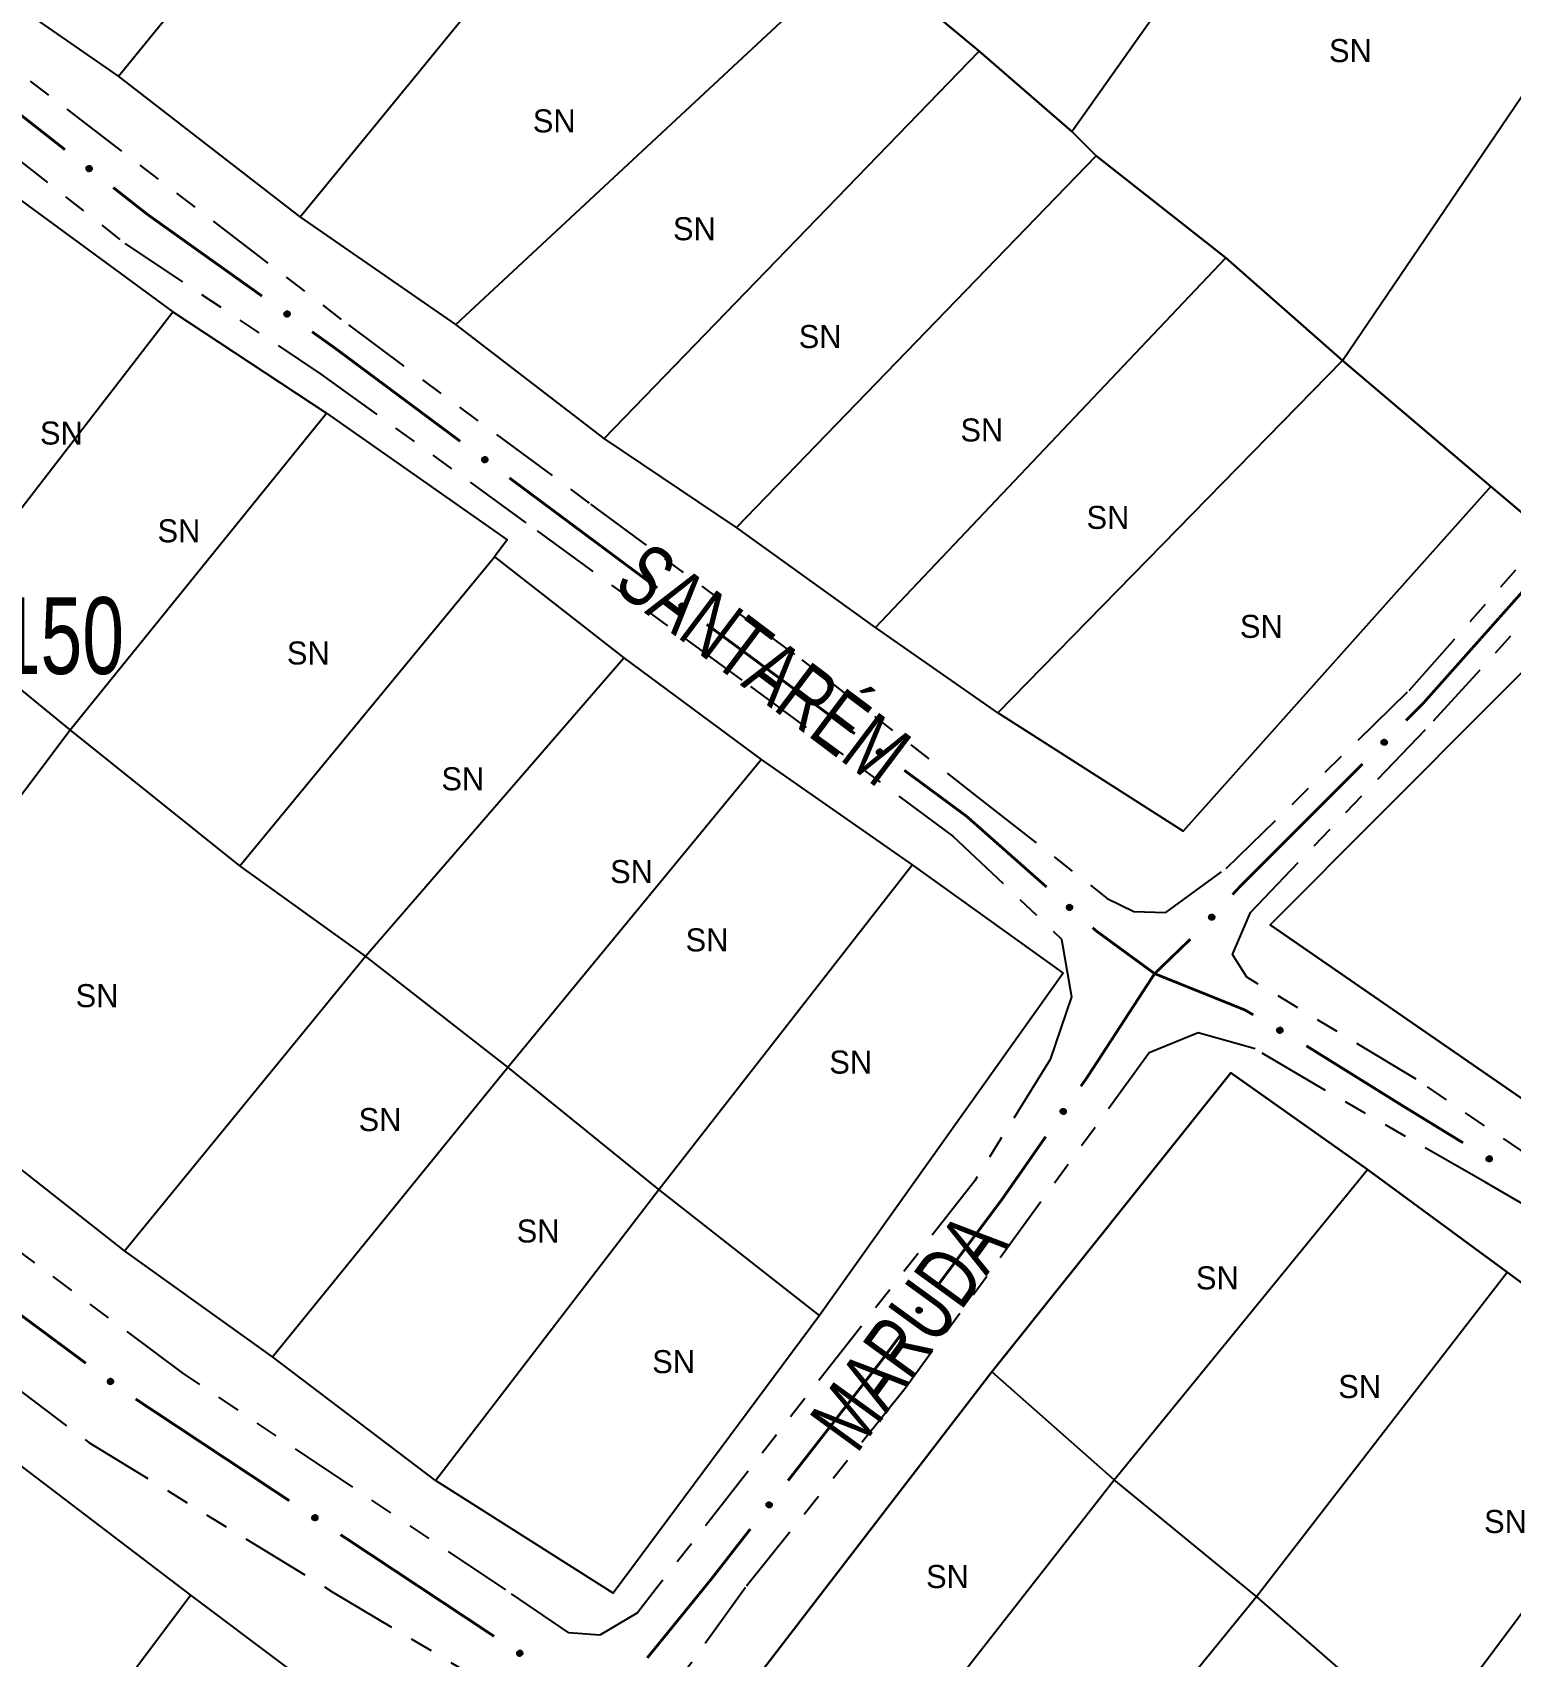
# Model space of a CAD drawing. Extents: x 207981 to 210201, y 4876477 to 4878908.
# Drawn here: x 209589.7 to 209686, y 4877297.7 to 4877403.5 of the extents above; entities that cross this region are included whole.
import ezdxf
from ezdxf.enums import TextEntityAlignment as Align

# ---------------------------------------------------------------- set-up
doc = ezdxf.new("R2010")
doc.units = 0
doc.header["$LTSCALE"] = 1.5
doc.header["$MEASUREMENT"] = 0
doc.linetypes.add('TRACO_25', pattern=[8, 3, -1, 1, -1, 1, -1])
for name, color, linetype in [('CD_MALHA_LOTES', 7, 'CONTINUOUS'), ('CD_TXT_QUADRA', 255, 'CONTINUOUS'), ('RU-QUADRA', 210, 'CONTINUOUS'), ('SV-EIXO-RUA-N-PAV', 6, 'CONTINUOUS'), ('SV-RUA-NAO-PAV', 7, 'CONTINUOUS'), ('SV-TXT-RUA-N-PAV', 7, 'CONTINUOUS'), ('Th_NmrPort', 1, 'CONTINUOUS')]:
    doc.layers.add(name, color=color, linetype=linetype)
doc.styles.add('ARIAL', font='ARIAL.SHX')

msp = doc.modelspace()

# ---------------------------------------------------------------- linework, layer by layer
at = {"layer": 'CD_MALHA_LOTES', "linetype": 'Continuous', "flags": 128}
for points in [[(209657.453549, 4877397.025347), (209681.716168, 4877431.30686)], [(209595.348485, 4877400.646634), (209617.800461, 4877428.168412)], [(209607.178021, 4877391.472708), (209629.750707, 4877419.054841)], [(209675.077143, 4877382.117718), (209699.581182, 4877418.270228)], [(209617.317623, 4877384.471554), (209643.511595, 4877408.854883)], [(209651.418071, 4877402.276213), (209643.511595, 4877408.854883)], [(209595.348485, 4877400.646634), (209584.817451, 4877407.940982)], [(209626.974387, 4877377.047917), (209651.418071, 4877402.276213)], [(209657.453549, 4877397.025347), (209651.418071, 4877402.276213)], [(209607.178021, 4877391.472708), (209595.348485, 4877400.646634)], [(209659.022773, 4877395.456123), (209657.453549, 4877397.025347)], [(209635.60512, 4877371.253858), (209659.022773, 4877395.456123)], [(209667.472441, 4877388.817098), (209659.022773, 4877395.456123)], [(209588.361213, 4877393.023226), (209598.883651, 4877385.282049)], [(209617.317623, 4877384.471554), (209607.178021, 4877391.472708)], [(209644.658336, 4877364.735543), (209667.472441, 4877388.817098)], [(209675.077143, 4877382.117718), (209667.472441, 4877388.817098)], [(209583.401298, 4877365.25697), (209598.883651, 4877385.282049)], [(209598.883651, 4877385.282049), (209608.89619, 4877378.699732)], [(209626.974387, 4877377.047917), (209617.317623, 4877384.471554)], [(209652.625167, 4877359.182903), (209675.077143, 4877382.117718)], [(209684.733907, 4877373.909468), (209675.077143, 4877382.117718)], [(209592.208624, 4877358.072046), (209608.89619, 4877378.699732)], [(209608.89619, 4877378.699732), (209620.670195, 4877370.448657)], [(209635.60512, 4877371.253858), (209626.974387, 4877377.047917)], [(209684.733907, 4877373.909468), (209664.696122, 4877351.457492)], [(209691.312578, 4877368.356829), (209684.733907, 4877373.909468)], [(209644.658336, 4877364.735543), (209635.60512, 4877371.253858)], [(209620.670195, 4877370.448657), (209619.835817, 4877369.336153)], [(209603.24096, 4877349.218365), (209619.835817, 4877369.336153)], [(209619.835817, 4877369.336153), (209628.272309, 4877362.753835)], [(209670.369471, 4877345.36166), (209692.278254, 4877367.330798)], [(209592.208624, 4877358.072046), (209583.401298, 4877365.25697)], [(209652.625167, 4877359.182903), (209644.658336, 4877364.735543)], [(209611.44568, 4877343.331363), (209628.272309, 4877362.753835)], [(209628.272309, 4877362.753835), (209637.218698, 4877356.125163)], [(209664.696122, 4877351.457492), (209652.625167, 4877359.182903)], [(209577.467941, 4877338.51051), (209592.208624, 4877358.072046)], [(209603.24096, 4877349.218365), (209592.208624, 4877358.072046)], [(209620.71655, 4877336.100084), (209637.218698, 4877356.125163)], [(209637.218698, 4877356.125163), (209647.045821, 4877349.264719)], [(209611.44568, 4877343.331363), (209603.24096, 4877349.218365)], [(209630.543672, 4877328.127136), (209647.045821, 4877349.264719)], [(209647.045821, 4877349.264719), (209656.872943, 4877342.218858)], [(209686.967034, 4877333.894252), (209670.369471, 4877345.36166)], [(209595.731555, 4877324.140662), (209611.44568, 4877343.331363)], [(209620.71655, 4877336.100084), (209611.44568, 4877343.331363)], [(209656.872943, 4877342.218858), (209641.019755, 4877319.922416)], [(209595.731555, 4877324.140662), (209577.467941, 4877338.51051)], [(209605.37326, 4877317.233863), (209620.71655, 4877336.100084)], [(209630.543672, 4877328.127136), (209620.71655, 4877336.100084)], [(209652.237508, 4877316.260422), (209667.812569, 4877335.729249)], [(209667.812569, 4877335.729249), (209676.712605, 4877329.425058)], [(209660.210456, 4877309.214561), (209676.712605, 4877329.425058)], [(209676.712605, 4877329.425058), (209685.798057, 4877322.750031)], [(209615.988406, 4877309.168207), (209630.543672, 4877328.127136)], [(209641.019755, 4877319.922416), (209630.543672, 4877328.127136)], [(209605.37326, 4877317.233863), (209595.731555, 4877324.140662)], [(209669.481326, 4877301.612447), (209685.798057, 4877322.750031)], [(209685.798057, 4877322.750031), (209697.108519, 4877314.406248)], [(209641.019755, 4877319.922416), (209627.576993, 4877301.844219)], [(209615.988406, 4877309.168207), (209605.37326, 4877317.233863)], [(209635.549942, 4877294.566586), (209652.237508, 4877316.260422)], [(209660.210456, 4877309.214561), (209652.237508, 4877316.260422)], [(209680.420953, 4877292.063451), (209697.108519, 4877314.406248)], [(209589.102883, 4877310.048939), (209600.04251, 4877301.705156)], [(209627.576993, 4877301.844219), (209615.988406, 4877309.168207)], [(209643.52289, 4877287.89156), (209660.210456, 4877309.214561)], [(209669.481326, 4877301.612447), (209660.210456, 4877309.214561)], [(209582.14973, 4877277.87902), (209600.04251, 4877301.705156)], [(209600.04251, 4877301.705156), (209618.074352, 4877288.169686)], [(209652.237508, 4877280.474864), (209669.481326, 4877301.612447)], [(209680.420953, 4877292.063451), (209669.481326, 4877301.612447)]]:
    msp.add_lwpolyline(points, dxfattribs=at)
at = {"layer": 'RU-QUADRA', "linetype": 'Continuous'}
for points in [[(209684.733907, 4877373.909468), (209664.696122, 4877351.457492), (209652.625167, 4877359.182903), (209644.658336, 4877364.735543), (209635.60512, 4877371.253858), (209626.974387, 4877377.047917), (209617.317623, 4877384.471554), (209607.178021, 4877391.472708), (209595.348485, 4877400.646634), (209584.817451, 4877407.940982), (209574.163958, 4877417.304552), (209563.903646, 4877425.512802), (209555.453978, 4877432.091472), (209576.33673, 4877460.458217)], [(209643.511595, 4877408.854883), (209651.418071, 4877402.276213)], [(209651.418071, 4877402.276213), (209657.453549, 4877397.025347)], [(209657.453549, 4877397.025347), (209659.022773, 4877395.456123)], [(209659.022773, 4877395.456123), (209667.472441, 4877388.817098)], [(209667.472441, 4877388.817098), (209675.077143, 4877382.117718)], [(209684.733907, 4877373.909468), (209691.312578, 4877368.356829), (209692.278254, 4877367.330798)], [(209692.278254, 4877367.330798), (209670.369471, 4877345.36166), (209686.967034, 4877333.894252), (209702.297147, 4877323.392521), (209711.953911, 4877316.512077), (209721.248546, 4877310.054116), (209729.275732, 4877304.742896), (209736.035466, 4877300.035223), (209744.967973, 4877291.766619), (209754.262609, 4877283.256596), (209763.195115, 4877275.470829), (209770.920527, 4877270.159609), (209779.128776, 4877264.727679), (209796.450597, 4877292.67194)]]:
    msp.add_lwpolyline(points, dxfattribs=at)
at = {"layer": 'RU-QUADRA', "linetype": 'Continuous', "flags": 128}
msp.add_lwpolyline([(209656.872943, 4877342.218858), (209641.019755, 4877319.922416), (209627.576993, 4877301.844219), (209615.988406, 4877309.168207), (209605.37326, 4877317.233863), (209595.731555, 4877324.140662), (209577.467941, 4877338.51051), (209567.594465, 4877346.066269), (209558.138177, 4877353.297548), (209547.754803, 4877360.806953), (209538.808413, 4877367.852814), (209518.505208, 4877383.566938), (209526.014613, 4877393.672187), (209532.179741, 4877402.34045), (209548.589181, 4877423.663451), (209579.183052, 4877399.88367), (209588.361213, 4877393.023226), (209598.883651, 4877385.282049), (209608.89619, 4877378.699732), (209620.670195, 4877370.448657), (209619.835817, 4877369.336153), (209628.272309, 4877362.753835), (209637.218698, 4877356.125163), (209647.045821, 4877349.264719)], close=True, dxfattribs=at)
for points in [[(209675.077143, 4877382.117718), (209684.733907, 4877373.909468)], [(209491.341559, 4877352.602233), (209510.068716, 4877370.865846), (209517.856247, 4877364.747072), (209524.902108, 4877359.091842), (209533.060474, 4877352.694941), (209543.073013, 4877346.112624), (209551.416796, 4877339.437597), (209559.760579, 4877333.133406), (209575.799184, 4877320.525022), (209582.288793, 4877315.518753), (209589.102883, 4877310.048939), (209600.04251, 4877301.705156), (209618.074352, 4877288.169686), (209598.002918, 4877264.204487), (209579.368469, 4877242.881486), (209565.554873, 4877254.099239), (209553.919931, 4877263.462817), (209545.900629, 4877269.813363), (209535.285483, 4877278.806107), (209519.339586, 4877291.41449), (209511.366638, 4877298.089517), (209504.691611, 4877303.652039)], [(209746.522256, 4877210.201669), (209769.699431, 4877242.649714), (209776.930709, 4877252.569545), (209754.495204, 4877272.22379), (209745.780586, 4877279.084233), (209735.582629, 4877286.686347), (209727.980516, 4877292.619704), (209717.597141, 4877300.221817), (209706.657515, 4877307.82393), (209697.108519, 4877314.406248), (209685.798057, 4877322.750031), (209676.712605, 4877329.425058), (209667.812569, 4877335.729249), (209652.237508, 4877316.260422), (209635.549942, 4877294.566586), (209643.52289, 4877287.89156), (209652.237508, 4877280.474864), (209664.243284, 4877270.41597), (209673.004257, 4877263.138337), (209677.871463, 4877259.569052), (209683.294922, 4877255.721641), (209694.049131, 4877247.377858), (209703.320001, 4877240.517414), (209712.220037, 4877233.842388)]]:
    msp.add_lwpolyline(points, dxfattribs=at)
at = {"layer": 'SV-EIXO-RUA-N-PAV', "const_width": 0.18}
for points in [[(209591.859465, 4877395.853757), (209582.420939, 4877403.26417)], [(209597.245816, 4877391.624804), (209595.00564, 4877393.383619)], [(209597.36949, 4877391.536653), (209597.245816, 4877391.624804)], [(209604.698356, 4877386.312887), (209597.36949, 4877391.536653)], [(209609.488445, 4877382.898675), (209607.955629, 4877383.991213)], [(209609.582843, 4877382.828423), (209609.488445, 4877382.898675)], [(209617.605105, 4877376.858221), (209609.582843, 4877382.828423)], [(209629.133459, 4877368.278768), (209620.814009, 4877374.470139)], [(209629.639911, 4877367.904824), (209629.133459, 4877368.278768)], [(209630.444383, 4877367.310833), (209629.639911, 4877367.904824)], [(209680.301626, 4877359.757041), (209687.252792, 4877367.572194)], [(209643.315932, 4877357.806981), (209633.66227, 4877364.93487)], [(209679.212131, 4877358.667546), (209679.919238, 4877359.374653)], [(209679.919238, 4877359.374653), (209680.301626, 4877359.757041)], [(209650.593049, 4877352.43384), (209646.53382, 4877355.431017)], [(209668.302901, 4877347.758317), (209676.383704, 4877355.839119)], [(209651.307916, 4877351.801857), (209650.593049, 4877352.43384)], [(209655.803138, 4877347.827819), (209651.307916, 4877351.801857)], [(209667.915612, 4877347.33735), (209668.302901, 4877347.758317)], [(209659.041131, 4877344.965246), (209658.799953, 4877345.178461)], [(209659.588459, 4877344.564951), (209659.041131, 4877344.965246)], [(209662.839197, 4877342.18748), (209659.588459, 4877344.564951)], [(209662.839197, 4877342.18748), (209665.167478, 4877344.432609)], [(209658.446806, 4877335.438197), (209662.421608, 4877341.54582)], [(209662.421608, 4877341.54582), (209662.839197, 4877342.18748)], [(209663.74148, 4877341.824294), (209662.839197, 4877342.18748)], [(209668.713572, 4877339.822935), (209663.74148, 4877341.824294)], [(209669.267236, 4877339.501453), (209668.713572, 4877339.822935)], [(209678.998193, 4877333.578701), (209672.722398, 4877337.486272)], [(209658.038786, 4877334.85363), (209658.446806, 4877335.438197)], [(209679.515823, 4877333.261445), (209678.998193, 4877333.578701)], [(209682.926228, 4877331.171196), (209679.515823, 4877333.261445)], [(209652.87597, 4877327.456903), (209655.749371, 4877331.573603)], [(209648.697205, 4877321.866393), (209652.289433, 4877326.672212)], [(209652.289433, 4877326.672212), (209652.87597, 4877327.456903)], [(209593.219733, 4877316.814788), (209583.578275, 4877323.959177)], [(209644.948241, 4877316.850887), (209646.302386, 4877318.662514)], [(209638.961475, 4877309.170305), (209644.494412, 4877316.268658)], [(209644.494412, 4877316.268658), (209644.948241, 4877316.850887)], [(209606.473939, 4877307.858237), (209596.46752, 4877314.481799)], [(209619.81583, 4877299.02682), (209609.809411, 4877305.650382)], [(209633.967265, 4877302.763099), (209636.502392, 4877306.015482)], [(209633.414674, 4877302.082987), (209633.967265, 4877302.763099)], [(209629.789138, 4877297.620789), (209633.414674, 4877302.082987)]]:
    msp.add_lwpolyline(points, dxfattribs=at)
at = {"layer": 'SV-EIXO-RUA-N-PAV'}
for points in [[(209593.477585, 4877394.443377), (209593.429115, 4877394.436845), (209593.386121, 4877394.441142), (209593.351294, 4877394.455047), (209593.323722, 4877394.47536), (209593.297856, 4877394.499317), (209593.277106, 4877394.529225), (209593.261428, 4877394.567521), (209593.254534, 4877394.616097), (209593.261831, 4877394.659851), (209593.273636, 4877394.694724), (209593.293162, 4877394.724694), (209593.316856, 4877394.749432), (209593.348636, 4877394.769959), (209593.3876, 4877394.785468), (209593.436613, 4877394.791218), (209593.478734, 4877394.786716), (209593.512067, 4877394.772382), (209593.542072, 4877394.752562), (209593.568187, 4877394.727786), (209593.588387, 4877394.698311), (209593.603931, 4877394.659052), (209593.608965, 4877394.610601), (209593.604955, 4877394.568539), (209593.591092, 4877394.535013), (209593.570914, 4877394.505912), (209593.5472, 4877394.479676), (209593.518005, 4877394.457566), (209593.477585, 4877394.443377)], [(209606.380101, 4877384.979015), (209606.331986, 4877384.970243), (209606.28884, 4877384.972543), (209606.253405, 4877384.984819), (209606.224922, 4877385.003832), (209606.197972, 4877385.026565), (209606.175859, 4877385.055479), (209606.158423, 4877385.093007), (209606.149285, 4877385.141212), (209606.154546, 4877385.185256), (209606.164723, 4877385.22064), (209606.182838, 4877385.251482), (209606.205361, 4877385.277292), (209606.236155, 4877385.29927), (209606.274359, 4877385.316567), (209606.323052, 4877385.324583), (209606.365337, 4877385.322038), (209606.399298, 4877385.309264), (209606.43019, 4877385.290856), (209606.457425, 4877385.267317), (209606.478969, 4877385.23881), (209606.496316, 4877385.200313), (209606.50359, 4877385.152147), (209606.501533, 4877385.109945), (209606.48924, 4877385.075813), (209606.470432, 4877385.045808), (209606.44796, 4877385.018501), (209606.41982, 4877384.995061), (209606.380101, 4877384.979015)], [(209619.259101, 4877375.49009), (209619.210816, 4877375.482309), (209619.167726, 4877375.485494), (209619.132551, 4877375.498496), (209619.104464, 4877375.518089), (209619.077987, 4877375.541371), (209619.056472, 4877375.570733), (209619.039811, 4877375.608611), (209619.031665, 4877375.656994), (209619.037829, 4877375.700921), (209619.048731, 4877375.736088), (209619.067475, 4877375.766551), (209619.090523, 4877375.791893), (209619.121762, 4877375.813234), (209619.160313, 4877375.829743), (209619.209161, 4877375.836757), (209619.251384, 4877375.833344), (209619.285077, 4877375.819875), (209619.315584, 4877375.800837), (209619.342329, 4877375.776744), (209619.363283, 4877375.7478), (209619.379836, 4877375.708955), (209619.38612, 4877375.66065), (209619.383196, 4877375.618499), (209619.370204, 4877375.584626), (209619.350784, 4877375.555014), (209619.327756, 4877375.528174), (209619.299141, 4877375.505317), (209619.259101, 4877375.49009)], [(209632.103527, 4877365.94895), (209632.055271, 4877365.940986), (209632.012169, 4877365.944009), (209631.976946, 4877365.956878), (209631.948785, 4877365.976366), (209631.922221, 4877365.999547), (209631.900595, 4877366.028828), (209631.883791, 4877366.066643), (209631.875462, 4877366.114994), (209631.881461, 4877366.158944), (209631.89223, 4877366.194152), (209631.91086, 4877366.224686), (209631.933812, 4877366.250115), (209631.96497, 4877366.271573), (209632.003458, 4877366.288228), (209632.05228, 4877366.295426), (209632.094515, 4877366.292172), (209632.128258, 4877366.27883), (209632.158837, 4877366.259907), (209632.185673, 4877366.235915), (209632.206736, 4877366.20705), (209632.223435, 4877366.168268), (209632.229901, 4877366.119987), (209632.227137, 4877366.077825), (209632.214272, 4877366.043904), (209632.194964, 4877366.014219), (209632.172037, 4877365.987292), (209632.143509, 4877365.964328), (209632.103527, 4877365.94895)], [(209677.618482, 4877357.229574), (209677.617789, 4877357.278478), (209677.627193, 4877357.320649), (209677.645161, 4877357.353565), (209677.668623, 4877357.378512), (209677.6955, 4877357.40133), (209677.727673, 4877357.418357), (209677.767568, 4877357.429346), (209677.81662, 4877357.430385), (209677.859188, 4877357.417912), (209677.892401, 4877357.402023), (209677.919822, 4877357.379056), (209677.941552, 4877357.352575), (209677.958133, 4877357.318571), (209677.968874, 4877357.278032), (209677.968726, 4877357.228683), (209677.959222, 4877357.187402), (209677.941007, 4877357.156021), (209677.917743, 4877357.128599), (209677.890025, 4877357.105632), (209677.858346, 4877357.0891), (209677.817511, 4877357.078359), (209677.768805, 4877357.079151), (209677.727525, 4877357.08816), (209677.695896, 4877357.105929), (209677.669414, 4877357.129441), (209677.6462, 4877357.15612), (209677.627738, 4877357.187749), (209677.618482, 4877357.229574)], [(209644.975076, 4877356.445097), (209644.92682, 4877356.437134), (209644.883719, 4877356.440157), (209644.848495, 4877356.453025), (209644.820334, 4877356.472513), (209644.79377, 4877356.495695), (209644.772144, 4877356.524976), (209644.75534, 4877356.562791), (209644.747012, 4877356.611142), (209644.753011, 4877356.655092), (209644.76378, 4877356.6903), (209644.782409, 4877356.720834), (209644.805362, 4877356.746263), (209644.83652, 4877356.767721), (209644.875008, 4877356.784375), (209644.923829, 4877356.791573), (209644.966065, 4877356.78832), (209644.999808, 4877356.774978), (209645.030386, 4877356.756054), (209645.057223, 4877356.732063), (209645.078286, 4877356.703198), (209645.094985, 4877356.664416), (209645.101451, 4877356.616135), (209645.098686, 4877356.573973), (209645.085822, 4877356.540052), (209645.066514, 4877356.510366), (209645.043587, 4877356.48344), (209645.015058, 4877356.460475), (209644.975076, 4877356.445097)], [(209657.336281, 4877346.325502), (209657.287513, 4877346.321806), (209657.244843, 4877346.328603), (209657.210886, 4877346.344515), (209657.184545, 4877346.3664), (209657.160119, 4877346.391825), (209657.141148, 4877346.422892), (209657.127729, 4877346.462036), (209657.123679, 4877346.510932), (209657.133514, 4877346.554186), (209657.147333, 4877346.588312), (209657.168572, 4877346.617092), (209657.193669, 4877346.640407), (209657.226591, 4877346.659046), (209657.266393, 4877346.672257), (209657.315658, 4877346.675139), (209657.357444, 4877346.668189), (209657.389885, 4877346.651936), (209657.418684, 4877346.630401), (209657.44331, 4877346.604145), (209657.461757, 4877346.573542), (209657.474986, 4877346.533443), (209657.477187, 4877346.484781), (209657.470731, 4877346.443025), (209657.454938, 4877346.410364), (209657.433097, 4877346.382489), (209657.407894, 4877346.35768), (209657.377459, 4877346.337309), (209657.336281, 4877346.325502)], [(209666.383208, 4877345.83428), (209666.380479, 4877345.883112), (209666.38812, 4877345.925639), (209666.404702, 4877345.959274), (209666.427105, 4877345.985176), (209666.453009, 4877346.009093), (209666.484445, 4877346.027445), (209666.523848, 4877346.040085), (209666.572814, 4877346.043165), (209666.615865, 4877346.032475), (209666.64971, 4877346.017983), (209666.678064, 4877345.996177), (209666.700877, 4877345.970624), (209666.71886, 4877345.937339), (209666.731279, 4877345.897283), (209666.733185, 4877345.84797), (209666.725408, 4877345.80633), (209666.708516, 4877345.774217), (209666.686414, 4877345.745851), (209666.659675, 4877345.72175), (209666.628712, 4877345.703913), (209666.58836, 4877345.691482), (209666.539663, 4877345.690245), (209666.498043, 4877345.697527), (209666.465702, 4877345.713965), (209666.438265, 4877345.736353), (209666.41396, 4877345.762043), (209666.394197, 4877345.792876), (209666.383208, 4877345.83428)], [(209671.065792, 4877338.329839), (209671.018701, 4877338.316628), (209670.975528, 4877338.314904), (209670.939105, 4877338.32383), (209670.908976, 4877338.34011), (209670.880029, 4877338.360237), (209670.855321, 4877338.386968), (209670.834469, 4877338.422712), (209670.820886, 4877338.469857), (209670.822026, 4877338.5142), (209670.828867, 4877338.550376), (209670.844034, 4877338.582771), (209670.864057, 4877338.610564), (209670.892673, 4877338.635311), (209670.929101, 4877338.656088), (209670.976838, 4877338.6686), (209671.019176, 4877338.67), (209671.054179, 4877338.660441), (209671.086649, 4877338.644987), (209671.115956, 4877338.624085), (209671.140059, 4877338.597705), (209671.160912, 4877338.56099), (209671.172637, 4877338.51371), (209671.174515, 4877338.471499), (209671.16545, 4877338.436371), (209671.149516, 4877338.404746), (209671.129682, 4877338.375467), (209671.103845, 4877338.349511), (209671.065792, 4877338.329839)], [(209656.721576, 4877333.158803), (209656.71233, 4877333.206829), (209656.714204, 4877333.249996), (209656.72613, 4877333.28555), (209656.74486, 4877333.31422), (209656.767326, 4877333.341392), (209656.796021, 4877333.36379), (209656.833375, 4877333.381595), (209656.881487, 4877333.391208), (209656.925581, 4877333.386382), (209656.961063, 4877333.376555), (209656.992083, 4877333.358745), (209657.018114, 4877333.336478), (209657.040394, 4877333.305903), (209657.058068, 4877333.267872), (209657.066564, 4877333.219259), (209657.064436, 4877333.176952), (209657.051998, 4877333.142866), (209657.033896, 4877333.111794), (209657.010627, 4877333.084328), (209656.982333, 4877333.062504), (209656.94401, 4877333.044778), (209656.895918, 4877333.037029), (209656.853698, 4877333.038669), (209656.819446, 4877333.050625), (209656.789257, 4877333.069136), (209656.761729, 4877333.091338), (209656.738013, 4877333.119245), (209656.721576, 4877333.158803)], [(209684.696408, 4877329.957135), (209684.649017, 4877329.945049), (209684.605815, 4877329.944352), (209684.569615, 4877329.954142), (209684.539882, 4877329.971134), (209684.511421, 4877329.991944), (209684.487356, 4877330.019255), (209684.46736, 4877330.055484), (209684.454902, 4877330.102939), (209684.457097, 4877330.147242), (209684.464796, 4877330.183246), (209684.480729, 4877330.21527), (209684.501408, 4877330.242579), (209684.530604, 4877330.266639), (209684.567516, 4877330.286544), (209684.615537, 4877330.297916), (209684.657896, 4877330.298309), (209684.692662, 4877330.28792), (209684.724756, 4877330.271698), (209684.753557, 4877330.250105), (209684.777026, 4877330.22316), (209684.797, 4877330.185958), (209684.807596, 4877330.138413), (209684.80847, 4877330.09617), (209684.798573, 4877330.061267), (209684.781891, 4877330.03003), (209684.761366, 4877330.001231), (209684.734919, 4877329.975897), (209684.696408, 4877329.957135)], [(209647.325602, 4877320.215276), (209647.317922, 4877320.263577), (209647.321198, 4877320.306661), (209647.334273, 4877320.341808), (209647.353926, 4877320.369854), (209647.377263, 4877320.396281), (209647.406671, 4877320.417735), (209647.444584, 4877320.434316), (209647.492983, 4877320.442361), (209647.536897, 4877320.436104), (209647.572041, 4877320.425129), (209647.602465, 4877320.40632), (209647.627759, 4877320.383219), (209647.649033, 4877320.351935), (209647.665462, 4877320.31335), (209647.672373, 4877320.264487), (209647.668871, 4877320.222271), (209647.655332, 4877320.188607), (209647.636229, 4877320.15814), (209647.61208, 4877320.131445), (209647.583092, 4877320.110552), (209647.544213, 4877320.094081), (209647.495895, 4877320.087899), (209647.45375, 4877320.090911), (209647.419904, 4877320.103974), (209647.390333, 4877320.123456), (209647.363541, 4877320.146541), (209647.340745, 4877320.175204), (209647.325602, 4877320.215276)], [(209594.876545, 4877315.450069), (209594.828276, 4877315.442188), (209594.785179, 4877315.445285), (209594.749978, 4877315.458214), (209594.72185, 4877315.477749), (209594.695326, 4877315.500976), (209594.67375, 4877315.530294), (209594.657011, 4877315.568138), (209594.648765, 4877315.616503), (209594.654839, 4877315.660443), (209594.665668, 4877315.695632), (209594.68435, 4877315.726135), (209594.707346, 4877315.751524), (209594.738541, 4877315.772929), (209594.777057, 4877315.789518), (209594.825891, 4877315.796632), (209594.868121, 4877315.793306), (209594.901841, 4877315.779907), (209594.932387, 4877315.760931), (209594.959182, 4877315.736894), (209594.980196, 4877315.707993), (209594.996828, 4877315.669182), (209595.003212, 4877315.62089), (209595.000375, 4877315.578733), (209594.987453, 4877315.544834), (209594.968094, 4877315.515181), (209594.945121, 4877315.488294), (209594.916553, 4877315.465379), (209594.876545, 4877315.450069)], [(209637.556782, 4877307.547246), (209637.55008, 4877307.595693), (209637.554226, 4877307.638701), (209637.568009, 4877307.673577), (209637.588224, 4877307.70122), (209637.612091, 4877307.727171), (209637.641926, 4877307.748026), (209637.680167, 4877307.763837), (209637.728718, 4877307.770902), (209637.772497, 4877307.763759), (209637.807412, 4877307.752075), (209637.83745, 4877307.732656), (209637.862271, 4877307.709048), (209637.882909, 4877307.677341), (209637.898555, 4877307.638431), (209637.904477, 4877307.589439), (209637.900122, 4877307.547302), (209637.885905, 4877307.513919), (209637.866191, 4877307.483844), (209637.841507, 4877307.457643), (209637.812103, 4877307.43734), (209637.772898, 4877307.421658), (209637.724465, 4877307.416454), (209637.68239, 4877307.420317), (209637.648816, 4877307.434061), (209637.619644, 4877307.454137), (209637.593324, 4877307.477759), (209637.571112, 4877307.506877), (209637.556782, 4877307.547246)], [(209608.200725, 4877306.58321), (209608.152941, 4877306.572783), (209608.109741, 4877306.573592), (209608.073904, 4877306.584638), (209608.044781, 4877306.602656), (209608.017063, 4877306.624445), (209607.993965, 4877306.652579), (209607.975244, 4877306.689483), (209607.964448, 4877306.737343), (209607.968185, 4877306.781543), (209607.977135, 4877306.817257), (209607.994175, 4877306.848706), (209608.015793, 4877306.875278), (209608.04581, 4877306.898305), (209608.083394, 4877306.916912), (209608.131782, 4877306.926603), (209608.174129, 4877306.925519), (209608.208511, 4877306.913925), (209608.24002, 4877306.896594), (209608.268051, 4877306.87401), (209608.290566, 4877306.846263), (209608.309231, 4877306.808388), (209608.318164, 4877306.760502), (209608.317565, 4877306.718254), (209608.306457, 4877306.683718), (209608.288696, 4877306.653081), (209608.26718, 4877306.625015), (209608.239866, 4877306.600618), (209608.200725, 4877306.58321)], [(209621.542617, 4877297.751794), (209621.494833, 4877297.741366), (209621.451633, 4877297.742176), (209621.415796, 4877297.753222), (209621.386673, 4877297.77124), (209621.358955, 4877297.793029), (209621.335857, 4877297.821162), (209621.317136, 4877297.858066), (209621.30634, 4877297.905927), (209621.310077, 4877297.950127), (209621.319027, 4877297.98584), (209621.336066, 4877298.01729), (209621.357685, 4877298.043861), (209621.387702, 4877298.066889), (209621.425286, 4877298.085495), (209621.473674, 4877298.095187), (209621.516021, 4877298.094103), (209621.550403, 4877298.082508), (209621.581912, 4877298.065178), (209621.609943, 4877298.042593), (209621.632458, 4877298.014846), (209621.651123, 4877297.976972), (209621.660056, 4877297.929086), (209621.659457, 4877297.886837), (209621.648349, 4877297.852301), (209621.630588, 4877297.821665), (209621.609072, 4877297.793598), (209621.581758, 4877297.769201), (209621.542617, 4877297.751794)]]:
    msp.add_lwpolyline(points, close=True, dxfattribs=at)
for points in [[(209593.518005, 4877394.457566), (209593.254534, 4877394.616097)], [(209593.477585, 4877394.443377), (209593.261428, 4877394.567521)], [(209593.528969, 4877394.471653), (209593.261516, 4877394.634797)], [(209593.5472, 4877394.479676), (209593.261831, 4877394.659851)], [(209593.498244, 4877394.452405), (209593.261915, 4877394.591112)], [(209593.555402, 4877394.494271), (209593.270545, 4877394.672813)], [(209593.570914, 4877394.505912), (209593.273636, 4877394.694724)], [(209593.451039, 4877394.440892), (209593.275344, 4877394.544138)], [(209593.429115, 4877394.436845), (209593.277106, 4877394.529225)], [(209593.579226, 4877394.522406), (209593.286396, 4877394.710679)], [(209593.591092, 4877394.535013), (209593.293162, 4877394.724694)], [(209593.404596, 4877394.439189), (209593.295053, 4877394.50958)], [(209593.386121, 4877394.441142), (209593.297856, 4877394.499317)], [(209593.595769, 4877394.554524), (209593.307692, 4877394.735594)], [(209593.604955, 4877394.568539), (209593.316856, 4877394.749432)], [(209593.605871, 4877394.591698), (209593.337114, 4877394.7576)], [(209593.608965, 4877394.610601), (209593.348636, 4877394.769959)], [(209593.602483, 4877394.635994), (209593.370828, 4877394.776236)], [(209593.603931, 4877394.659052), (209593.3876, 4877394.785468)], [(209593.590358, 4877394.680211), (209593.418495, 4877394.783917)], [(209593.588387, 4877394.698311), (209593.436613, 4877394.791218)], [(209593.574481, 4877394.715229), (209593.463022, 4877394.78539)], [(209593.568187, 4877394.727786), (209593.478734, 4877394.786716)], [(209606.41982, 4877384.995061), (209606.149285, 4877385.141212)], [(209606.44796, 4877385.018501), (209606.154546, 4877385.185256)], [(209606.43012, 4877385.009641), (209606.155393, 4877385.160215)], [(209606.40032, 4877384.98899), (209606.157816, 4877385.116596)], [(209606.380101, 4877384.979015), (209606.158423, 4877385.093007)], [(209606.455476, 4877385.03346), (209606.162651, 4877385.198609)], [(209606.470432, 4877385.045808), (209606.164723, 4877385.22064)], [(209606.353699, 4877384.975302), (209606.173408, 4877385.070294)], [(209606.331986, 4877384.970243), (209606.175859, 4877385.055479)], [(209606.477971, 4877385.062669), (209606.176729, 4877385.237168)], [(209606.48924, 4877385.075813), (209606.182838, 4877385.251482)], [(209606.307385, 4877384.971448), (209606.194697, 4877385.036687)], [(209606.493007, 4877385.095519), (209606.196848, 4877385.263044)], [(209606.28884, 4877384.972543), (209606.197972, 4877385.026565)], [(209606.501533, 4877385.109945), (209606.205361, 4877385.277292)], [(209606.501376, 4877385.133121), (209606.225218, 4877385.28639)], [(209606.50359, 4877385.152147), (209606.236155, 4877385.29927)], [(209606.495938, 4877385.177213), (209606.258033, 4877385.306568)], [(209606.496316, 4877385.200313), (209606.274359, 4877385.316567)], [(209606.481777, 4877385.22082), (209606.305292, 4877385.31645)], [(209606.478969, 4877385.23881), (209606.323052, 4877385.324583)], [(209606.464294, 4877385.255065), (209606.349703, 4877385.319985)], [(209606.457425, 4877385.267317), (209606.365337, 4877385.322038)], [(209619.299141, 4877375.505317), (209619.031665, 4877375.656994)], [(209619.327756, 4877375.528174), (209619.037829, 4877375.700921)], [(209619.309738, 4877375.519683), (209619.038161, 4877375.675867)], [(209619.27952, 4877375.499648), (209619.039688, 4877375.632208)], [(209619.259101, 4877375.49009), (209619.039811, 4877375.608611)], [(209619.335578, 4877375.542976), (209619.046206, 4877375.714104)], [(209619.350784, 4877375.555014), (209619.048731, 4877375.736088)], [(209619.232627, 4877375.48692), (209619.054326, 4877375.585595)], [(209619.210816, 4877375.482309), (209619.056472, 4877375.570733)], [(209619.358668, 4877375.571717), (209619.061074, 4877375.752366)], [(209619.370204, 4877375.584626), (209619.067475, 4877375.766551)], [(209619.186244, 4877375.484019), (209619.07492, 4877375.551558)], [(209619.167726, 4877375.485494), (209619.077987, 4877375.541371)], [(209619.374375, 4877375.604251), (209619.08172, 4877375.777823)], [(209619.383196, 4877375.618499), (209619.090523, 4877375.791893)], [(209619.383515, 4877375.641674), (209619.110563, 4877375.800582)], [(209619.38612, 4877375.66065), (209619.121762, 4877375.813234)], [(209619.378984, 4877375.685868), (209619.143785, 4877375.820081)], [(209619.379836, 4877375.708955), (209619.160313, 4877375.829743)], [(209619.365721, 4877375.729756), (209619.191238, 4877375.828991)], [(209619.363283, 4877375.7478), (209619.209161, 4877375.836757)], [(209619.348945, 4877375.764353), (209619.235712, 4877375.831613)], [(209619.342329, 4877375.776744), (209619.251384, 4877375.833344)], [(209632.143509, 4877365.964328), (209631.875462, 4877366.114994)], [(209632.172037, 4877365.987292), (209631.881461, 4877366.158944)], [(209632.154052, 4877365.978733), (209631.881888, 4877366.133892)], [(209632.123909, 4877365.958585), (209631.883579, 4877366.090239)], [(209632.103527, 4877365.94895), (209631.883791, 4877366.066643)], [(209632.179803, 4877366.002124), (209631.889788, 4877366.172159)], [(209632.194964, 4877366.014219), (209631.89223, 4877366.194152)], [(209632.077065, 4877365.94568), (209631.898392, 4877366.043682)], [(209632.055271, 4877365.940986), (209631.900595, 4877366.028828)], [(209632.202785, 4877366.030952), (209631.904512, 4877366.210477)], [(209632.214272, 4877366.043904), (209631.91086, 4877366.224686)], [(209632.030693, 4877365.942604), (209631.919115, 4877366.009723)], [(209632.012169, 4877365.944009), (209631.922221, 4877365.999547)], [(209632.218369, 4877366.063545), (209631.925062, 4877366.236012)], [(209632.227137, 4877366.077825), (209631.933812, 4877366.250115)], [(209632.227368, 4877366.101001), (209631.953819, 4877366.258879)], [(209632.229901, 4877366.119987), (209631.96497, 4877366.271573)], [(209632.22267, 4877366.145178), (209631.986967, 4877366.278504)], [(209632.223435, 4877366.168268), (209632.003458, 4877366.288228)], [(209632.209242, 4877366.189016), (209632.034386, 4877366.287592)], [(209632.206736, 4877366.20705), (209632.05228, 4877366.295426)], [(209632.192336, 4877366.223549), (209632.07885, 4877366.290381)], [(209632.185673, 4877366.235915), (209632.094515, 4877366.292172)], [(209677.617789, 4877357.278478), (209677.727673, 4877357.418357)], [(209677.618482, 4877357.229574), (209677.767568, 4877357.429346)], [(209677.619187, 4877357.256227), (209677.742689, 4877357.418324)], [(209677.623046, 4877357.302541), (209677.706024, 4877357.402887)], [(209677.624976, 4877357.207984), (209677.790932, 4877357.426043)], [(209677.627193, 4877357.320649), (209677.6955, 4877357.40133)], [(209677.627738, 4877357.187749), (209677.81662, 4877357.430385)], [(209677.640413, 4877357.175179), (209677.834351, 4877357.421219)], [(209677.6462, 4877357.15612), (209677.859188, 4877357.417912)], [(209677.659711, 4877357.146233), (209677.871016, 4877357.407711)], [(209677.669414, 4877357.129441), (209677.892401, 4877357.402023)], [(209677.684797, 4877357.119217), (209677.906716, 4877357.387449)], [(209677.695896, 4877357.105929), (209677.919822, 4877357.379056)], [(209677.714708, 4877357.098955), (209677.928908, 4877357.363327)], [(209677.727525, 4877357.08816), (209677.941552, 4877357.352575)], [(209677.750408, 4877357.084482), (209677.94724, 4877357.331487)], [(209677.768805, 4877357.079151), (209677.958133, 4877357.318571)], [(209677.794792, 4877357.082552), (209677.961713, 4877357.295787)], [(209645.015058, 4877356.460475), (209644.747012, 4877356.611142)], [(209645.043587, 4877356.48344), (209644.753011, 4877356.655092)], [(209645.025601, 4877356.474881), (209644.753437, 4877356.63004)], [(209644.995459, 4877356.454732), (209644.755129, 4877356.586386)], [(209644.975076, 4877356.445097), (209644.75534, 4877356.562791)], [(209645.051353, 4877356.498271), (209644.761338, 4877356.668306)], [(209645.066514, 4877356.510366), (209644.76378, 4877356.6903)], [(209644.948615, 4877356.441828), (209644.769942, 4877356.539829)], [(209644.92682, 4877356.437134), (209644.772144, 4877356.524976)], [(209645.074334, 4877356.527099), (209644.776061, 4877356.706624)], [(209645.085822, 4877356.540052), (209644.782409, 4877356.720834)], [(209644.902243, 4877356.438751), (209644.790665, 4877356.50587)], [(209644.883719, 4877356.440157), (209644.79377, 4877356.495695)], [(209645.089919, 4877356.559692), (209644.796611, 4877356.732159)], [(209645.098686, 4877356.573973), (209644.805362, 4877356.746263)], [(209645.098917, 4877356.597149), (209644.825369, 4877356.755026)], [(209645.101451, 4877356.616135), (209644.83652, 4877356.767721)], [(209645.09422, 4877356.641325), (209644.858517, 4877356.774651)], [(209645.094985, 4877356.664416), (209644.875008, 4877356.784375)], [(209645.080792, 4877356.685164), (209644.905935, 4877356.78374)], [(209645.078286, 4877356.703198), (209644.923829, 4877356.791573)], [(209645.063885, 4877356.719697), (209644.950399, 4877356.786529)], [(209645.057223, 4877356.732063), (209644.966065, 4877356.78832)], [(209677.817511, 4877357.078359), (209677.968874, 4877357.278032)], [(209677.84014, 4877357.089306), (209677.963643, 4877357.247544)], [(209677.858346, 4877357.0891), (209677.968726, 4877357.228683)], [(209677.876805, 4877357.100885), (209677.959783, 4877357.20316)], [(209677.890025, 4877357.105632), (209677.959222, 4877357.187402)], [(209657.377459, 4877346.337309), (209657.123679, 4877346.510932)], [(209657.336281, 4877346.325502), (209657.127729, 4877346.462036)], [(209657.357431, 4877346.33331), (209657.129591, 4877346.485559)], [(209657.389227, 4877346.350733), (209657.131739, 4877346.529192)], [(209657.407894, 4877346.35768), (209657.133514, 4877346.554186)], [(209657.309635, 4877346.324568), (209657.140258, 4877346.437881)], [(209657.287513, 4877346.321806), (209657.141148, 4877346.422892)], [(209657.416933, 4877346.371772), (209657.14297, 4877346.566618)], [(209657.433097, 4877346.382489), (209657.147333, 4877346.588312)], [(209657.263172, 4877346.325576), (209657.157919, 4877346.402234)], [(209657.244843, 4877346.328603), (209657.160119, 4877346.391825)], [(209657.442357, 4877346.398471), (209657.161001, 4877346.603495)], [(209657.454938, 4877346.410364), (209657.168572, 4877346.617092)], [(209657.460743, 4877346.42957), (209657.183714, 4877346.627126)], [(209657.470731, 4877346.443025), (209657.193669, 4877346.640407)], [(209657.472996, 4877346.466091), (209657.214368, 4877346.64738)], [(209657.477187, 4877346.484781), (209657.226591, 4877346.659046)], [(209657.472196, 4877346.510509), (209657.249111, 4877346.664018)], [(209657.474986, 4877346.533443), (209657.266393, 4877346.672257)], [(209657.46267, 4877346.555358), (209657.297145, 4877346.668907)], [(209657.461757, 4877346.573542), (209657.315658, 4877346.675139)], [(209657.448861, 4877346.591242), (209657.341682, 4877346.667781)], [(209657.44331, 4877346.604145), (209657.357444, 4877346.668189)], [(209666.380479, 4877345.883112), (209666.484445, 4877346.027445)], [(209666.382802, 4877345.860939), (209666.49945, 4877346.028037)], [(209666.383208, 4877345.83428), (209666.523848, 4877346.040085)], [(209666.38473, 4877345.907373), (209666.463459, 4877346.011086)], [(209666.38812, 4877345.925639), (209666.453009, 4877346.009093)], [(209666.390595, 4877345.812979), (209666.54733, 4877346.037758)], [(209666.394197, 4877345.792876), (209666.572814, 4877346.043165)], [(209666.407385, 4877345.780845), (209666.590912, 4877346.034745)], [(209666.41396, 4877345.762043), (209666.615865, 4877346.032475)], [(209666.427871, 4877345.752727), (209666.628107, 4877346.022775)], [(209666.438265, 4877345.736353), (209666.64971, 4877346.017983)], [(209666.45406, 4877345.726779), (209666.664619, 4877346.004017)], [(209666.465702, 4877345.713965), (209666.678064, 4877345.996177)], [(209666.484788, 4877345.70778), (209666.687796, 4877345.98084)], [(209666.498043, 4877345.697527), (209666.700877, 4877345.970624)], [(209666.52106, 4877345.694805), (209666.707438, 4877345.94979)], [(209666.539663, 4877345.690245), (209666.71886, 4877345.937339)], [(209666.565485, 4877345.694725), (209666.723385, 4877345.914724)], [(209666.58836, 4877345.691482), (209666.731279, 4877345.897283)], [(209666.610513, 4877345.703361), (209666.727321, 4877345.866603)], [(209666.628712, 4877345.703913), (209666.733185, 4877345.84797)], [(209666.646664, 4877345.716456), (209666.725313, 4877345.822097)], [(209666.659675, 4877345.72175), (209666.725408, 4877345.80633)], [(209671.103845, 4877338.349511), (209670.820886, 4877338.469857)], [(209671.129682, 4877338.375467), (209670.822026, 4877338.5142)], [(209671.112744, 4877338.364986), (209670.825199, 4877338.489345)], [(209671.135774, 4877338.391061), (209670.828853, 4877338.528248)], [(209671.149516, 4877338.404746), (209670.828867, 4877338.550376)], [(209671.084994, 4877338.341652), (209670.83167, 4877338.446141)], [(209671.065792, 4877338.329839), (209670.834469, 4877338.422712)], [(209671.155453, 4877338.422236), (209670.839283, 4877338.56795)], [(209671.16545, 4877338.436371), (209670.844034, 4877338.582771)], [(209671.039849, 4877338.323685), (209670.851502, 4877338.401491)], [(209671.018701, 4877338.316628), (209670.855321, 4877338.386968)], [(209671.167368, 4877338.456343), (209670.856907, 4877338.595586)], [(209671.174515, 4877338.471499), (209670.864057, 4877338.610564)], [(209670.994095, 4877338.315539), (209670.875826, 4877338.370011)], [(209670.975528, 4877338.314904), (209670.880029, 4877338.360237)], [(209671.172202, 4877338.49456), (209670.882982, 4877338.62147)], [(209671.172637, 4877338.51371), (209670.892673, 4877338.635311)], [(209671.162686, 4877338.537955), (209670.913777, 4877338.644614)], [(209671.160912, 4877338.56099), (209670.929101, 4877338.656088)], [(209671.144529, 4877338.580055), (209670.959912, 4877338.65885)], [(209671.140059, 4877338.597705), (209670.976838, 4877338.6686)], [(209671.123935, 4877338.612525), (209671.003801, 4877338.666501)], [(209671.115956, 4877338.624085), (209671.019176, 4877338.67)], [(209656.71233, 4877333.206829), (209656.796021, 4877333.36379)], [(209656.713292, 4877333.231441), (209656.777416, 4877333.344767)], [(209656.714204, 4877333.249996), (209656.767326, 4877333.341392)], [(209656.717602, 4877333.185168), (209656.810811, 4877333.366387)], [(209656.721576, 4877333.158803), (209656.833375, 4877333.381595)], [(209656.73175, 4877333.138684), (209656.856956, 4877333.382435)], [(209656.738013, 4877333.119245), (209656.881487, 4877333.391208)], [(209656.752694, 4877333.109089), (209656.900549, 4877333.385289)], [(209656.761729, 4877333.091338), (209656.925581, 4877333.386382)], [(209656.776762, 4877333.083969), (209656.939013, 4877333.37841)], [(209656.789257, 4877333.069136), (209656.961063, 4877333.376555)], [(209656.806192, 4877333.061764), (209656.977709, 4877333.364713)], [(209656.819446, 4877333.050625), (209656.992083, 4877333.358745)], [(209656.839189, 4877333.047053), (209657.003783, 4877333.34485)], [(209656.853698, 4877333.038669), (209657.018114, 4877333.336478)], [(209656.876872, 4877333.039055), (209657.027407, 4877333.316712)], [(209656.895918, 4877333.037029), (209657.040394, 4877333.305903)], [(209656.920908, 4877333.044928), (209657.047908, 4877333.284098)], [(209656.94401, 4877333.044778), (209657.058068, 4877333.267872)], [(209656.964373, 4877333.059519), (209657.058257, 4877333.236938)], [(209656.982333, 4877333.062504), (209657.066564, 4877333.219259)], [(209656.998443, 4877333.077339), (209657.062229, 4877333.192565)], [(209657.010627, 4877333.084328), (209657.064436, 4877333.176952)], [(209684.734919, 4877329.975897), (209684.454902, 4877330.102939)], [(209684.761366, 4877330.001231), (209684.457097, 4877330.147242)], [(209684.744183, 4877329.991156), (209684.459677, 4877330.122319)], [(209684.767826, 4877330.016676), (209684.464256, 4877330.161124)], [(209684.781891, 4877330.03003), (209684.464796, 4877330.183246)], [(209684.715887, 4877329.968489), (209684.465119, 4877330.078974)], [(209684.696408, 4877329.957135), (209684.46736, 4877330.055484)], [(209684.788242, 4877330.047374), (209684.475627, 4877330.200567)], [(209684.798573, 4877330.061267), (209684.480729, 4877330.21527)], [(209684.670327, 4877329.951601), (209684.483883, 4877330.033864)], [(209684.649017, 4877329.945049), (209684.487356, 4877330.019255)], [(209684.800964, 4877330.081188), (209684.493904, 4877330.227775)], [(209684.80847, 4877330.09617), (209684.501408, 4877330.242579)], [(209684.624391, 4877329.944545), (209684.507451, 4877330.001814)], [(209684.605815, 4877329.944352), (209684.511421, 4877329.991944)], [(209684.806706, 4877330.119279), (209684.520587, 4877330.253032)], [(209684.807596, 4877330.138413), (209684.530604, 4877330.266639)], [(209684.798225, 4877330.162888), (209684.551923, 4877330.275437)], [(209684.797, 4877330.185958), (209684.567516, 4877330.286544)], [(209684.781074, 4877330.205408), (209684.598384, 4877330.288572)], [(209684.777026, 4877330.22316), (209684.615537, 4877330.297916)], [(209684.761259, 4877330.238358), (209684.642443, 4877330.295177)], [(209684.753557, 4877330.250105), (209684.657896, 4877330.298309)], [(209647.317922, 4877320.263577), (209647.406671, 4877320.417735)], [(209647.319684, 4877320.288145), (209647.387457, 4877320.399327)], [(209647.321198, 4877320.306661), (209647.377263, 4877320.396281)], [(209647.322488, 4877320.241756), (209647.421537, 4877320.41985)], [(209647.325602, 4877320.215276), (209647.444584, 4877320.434316)], [(209647.335117, 4877320.194837), (209647.46818, 4877320.434389)], [(209647.340745, 4877320.175204), (209647.492983, 4877320.442361)], [(209647.355088, 4877320.164577), (209647.511843, 4877320.435825)], [(209647.363541, 4877320.146541), (209647.536897, 4877320.436104)], [(209647.378327, 4877320.138688), (209647.550062, 4877320.427699)], [(209647.390333, 4877320.123456), (209647.572041, 4877320.425129)], [(209647.40702, 4877320.115538), (209647.588293, 4877320.412751)], [(209647.419904, 4877320.103974), (209647.602465, 4877320.40632)], [(209647.439521, 4877320.099762), (209647.613707, 4877320.392052)], [(209647.45375, 4877320.090911), (209647.627759, 4877320.383219)], [(209647.476924, 4877320.090544), (209647.636405, 4877320.363161)], [(209647.495895, 4877320.087899), (209647.649033, 4877320.351935)], [(209647.521127, 4877320.094982), (209647.655835, 4877320.329898)], [(209647.544213, 4877320.094081), (209647.665462, 4877320.31335)], [(209647.565044, 4877320.108152), (209647.664645, 4877320.282426)], [(209647.583092, 4877320.110552), (209647.672373, 4877320.264487)], [(209647.599675, 4877320.124855), (209647.667173, 4877320.237947)], [(209647.61208, 4877320.131445), (209647.668871, 4877320.222271)], [(209594.916553, 4877315.465379), (209594.648765, 4877315.616503)], [(209594.945121, 4877315.488294), (209594.654839, 4877315.660443)], [(209594.927121, 4877315.479766), (209594.655223, 4877315.63539)], [(209594.896944, 4877315.459669), (209594.65684, 4877315.591734)], [(209594.876545, 4877315.450069), (209594.657011, 4877315.568138)], [(209594.952912, 4877315.503112), (209594.663189, 4877315.673643)], [(209594.968094, 4877315.515181), (209594.665668, 4877315.695632)], [(209594.850078, 4877315.446845), (209594.671573, 4877315.545152)], [(209594.828276, 4877315.442188), (209594.67375, 4877315.530294)], [(209594.975943, 4877315.531901), (209594.677978, 4877315.711936)], [(209594.987453, 4877315.544834), (209594.68435, 4877315.726135)], [(209594.803701, 4877315.443847), (209594.692238, 4877315.511157)], [(209594.785179, 4877315.445285), (209594.695326, 4877315.500976)], [(209594.991584, 4877315.564468), (209594.698571, 4877315.737436)], [(209595.000375, 4877315.578733), (209594.707346, 4877315.751524)], [(209595.000646, 4877315.601908), (209594.727368, 4877315.760254)], [(209595.003212, 4877315.62089), (209594.738541, 4877315.772929)], [(209594.996024, 4877315.646093), (209594.760549, 4877315.779822)], [(209594.996828, 4877315.669182), (209594.777057, 4877315.789518)], [(209594.982671, 4877315.689954), (209594.807984, 4877315.788829)], [(209594.980196, 4877315.707993), (209594.825891, 4877315.796632)], [(209594.965824, 4877315.724516), (209594.852452, 4877315.791542)], [(209594.959182, 4877315.736894), (209594.868121, 4877315.793306)], [(209637.55008, 4877307.595693), (209637.641926, 4877307.748026)], [(209637.552338, 4877307.62022), (209637.622344, 4877307.73001)], [(209637.554204, 4877307.573784), (209637.656832, 4877307.74984)], [(209637.554226, 4877307.638701), (209637.612091, 4877307.727171)], [(209637.556782, 4877307.547246), (209637.680167, 4877307.763837)], [(209637.565882, 4877307.526619), (209637.703759, 4877307.763433)], [(209637.571112, 4877307.506877), (209637.728718, 4877307.770902)], [(209637.585238, 4877307.495961), (209637.747442, 4877307.763986)], [(209637.593324, 4877307.477759), (209637.772497, 4877307.763759)], [(209637.607948, 4877307.469609), (209637.78549, 4877307.75509)], [(209637.619644, 4877307.454137), (209637.807412, 4877307.752075)], [(209637.636167, 4877307.445883), (209637.823411, 4877307.739372)], [(209637.648816, 4877307.434061), (209637.83745, 4877307.732656)], [(209637.668343, 4877307.429453), (209637.848401, 4877307.718163)], [(209637.68239, 4877307.420317), (209637.862271, 4877307.709048)], [(209637.705552, 4877307.419481), (209637.87051, 4877307.688819)], [(209637.724465, 4877307.416454), (209637.882909, 4877307.677341)], [(209637.749836, 4877307.423025), (209637.889264, 4877307.65517)], [(209637.772898, 4877307.421658), (209637.898555, 4877307.638431)], [(209637.794009, 4877307.435305), (209637.897113, 4877307.607531)], [(209637.812103, 4877307.43734), (209637.904477, 4877307.589439)], [(209608.239866, 4877306.600618), (209607.964448, 4877306.737343)], [(209608.26718, 4877306.625015), (209607.968185, 4877306.781543)], [(209608.249657, 4877306.615545), (209607.969896, 4877306.756546)], [(209608.220587, 4877306.593878), (209607.973823, 4877306.713036)], [(209608.200725, 4877306.58321), (209607.975244, 4877306.689483)], [(209608.274175, 4877306.640225), (209607.975824, 4877306.795167)], [(209608.288696, 4877306.653081), (209607.977135, 4877306.817257)], [(209608.295648, 4877306.670193), (209607.988563, 4877306.83419)], [(209608.174466, 4877306.578588), (209607.991004, 4877306.6673)], [(209608.152941, 4877306.572783), (209607.993965, 4877306.652579)], [(209608.306457, 4877306.683718), (209607.994175, 4877306.848706)], [(209608.309542, 4877306.703543), (209608.007777, 4877306.860745)], [(209608.128313, 4877306.573138), (209608.01344, 4877306.634449)], [(209608.317565, 4877306.718254), (209608.015793, 4877306.875278)], [(209608.109741, 4877306.573592), (209608.017063, 4877306.624445)], [(209608.316608, 4877306.741411), (209608.035324, 4877306.885056)], [(209608.318164, 4877306.760502), (209608.04581, 4877306.898305)], [(209608.309652, 4877306.785289), (209608.067423, 4877306.906355)], [(209608.309231, 4877306.808388), (209608.083394, 4877306.916912)], [(209608.293993, 4877306.828381), (209608.114313, 4877306.917862)], [(209608.290566, 4877306.846263), (209608.131782, 4877306.926603)], [(209608.275339, 4877306.862002), (209608.158575, 4877306.922928)], [(209608.268051, 4877306.87401), (209608.174129, 4877306.925519)], [(209637.828972, 4877307.451305), (209637.898741, 4877307.563009)], [(209637.841507, 4877307.457643), (209637.900122, 4877307.547302)], [(209621.660056, 4877297.929086), (209621.387702, 4877298.066889)], [(209621.651543, 4877297.953872), (209621.409315, 4877298.074938)], [(209621.651123, 4877297.976972), (209621.425286, 4877298.085495)], [(209621.635885, 4877297.996964), (209621.456205, 4877298.086446)], [(209621.632458, 4877298.014846), (209621.473674, 4877298.095187)], [(209621.617231, 4877298.030585), (209621.500467, 4877298.091511)], [(209621.609943, 4877298.042593), (209621.516021, 4877298.094103)], [(209621.581758, 4877297.769201), (209621.30634, 4877297.905927)], [(209621.609072, 4877297.793598), (209621.310077, 4877297.950127)], [(209621.591549, 4877297.784129), (209621.311788, 4877297.925129)], [(209621.562479, 4877297.762461), (209621.315715, 4877297.88162)], [(209621.542617, 4877297.751794), (209621.317136, 4877297.858066)], [(209621.616067, 4877297.808808), (209621.317716, 4877297.963751)], [(209621.630588, 4877297.821665), (209621.319027, 4877297.98584)], [(209621.63754, 4877297.838777), (209621.330455, 4877298.002773)], [(209621.516358, 4877297.747172), (209621.332896, 4877297.835884)], [(209621.494833, 4877297.741366), (209621.335857, 4877297.821162)], [(209621.648349, 4877297.852301), (209621.336066, 4877298.01729)], [(209621.651434, 4877297.872126), (209621.349669, 4877298.029328)], [(209621.470205, 4877297.741722), (209621.355332, 4877297.803032)], [(209621.659457, 4877297.886837), (209621.357685, 4877298.043861)], [(209621.451633, 4877297.742176), (209621.358955, 4877297.793029)], [(209621.6585, 4877297.909995), (209621.377216, 4877298.053639)]]:
    msp.add_lwpolyline(points, dxfattribs=at)
at = {"layer": 'SV-RUA-NAO-PAV', "linetype": 'TRACO_25'}
for points in [[(209351.969078, 4877497.601587, 12.826144), (209356.92403, 4877497.257596, 12.826144), (209360.430305, 4877494.452576, 12.826144), (209379.434318, 4877477.412077, 12.77624), (209406.502764, 4877455.392668, 12.576627), (209436.796983, 4877433.723886, 12.451868), (209471.509109, 4877404.902303, 12.352061), (209513.019855, 4877373.049612, 12.401964), (209540.548035, 4877351.679537, 12.401964), (209593.417037, 4877311.650517, 12.576627), (209609.26411, 4877301.936025, 12.649481), (209618.063863, 4877296.700052, 12.79819), (209620.409423, 4877293.822429, 12.525557), (209620.470809, 4877290.384794, 12.352063), (209603.633809, 4877266.236537, 11.60852), (209591.755462, 4877250.547139, 11.459811), (209585.98026, 4877241.630023, 10.889761), (209581.116776, 4877229.850685, 10.765837)], [(209553.872398, 4877427.667844, 13.05071), (209610.321665, 4877384.433949, 12.876047), (209626.091253, 4877372.769643, 12.876047), (209639.853612, 4877362.628958, 12.876047), (209651.57302, 4877353.490553, 12.876047), (209659.741899, 4877347.088099, 13.275275), (209661.490525, 4877346.228128, 13.275275), (209663.569646, 4877346.162479, 13.275275), (209667.497632, 4877349.025704, 13.175468), (209679.416834, 4877360.632169, 12.327109), (209690.402715, 4877373.049683, 12.177399), (209690.099314, 4877388.670016, 11.728268), (209690.400088, 4877410.187201, 11.403895)], [(209712.779243, 4877324.753354, 12.027689), (209701.803875, 4877324.919886, 12.102544), (209698.827063, 4877325.279539, 12.102544), (209695.483586, 4877325.740661, 12.177399), (209689.282376, 4877328.905226, 12.252254), (209679.871524, 4877335.320308, 12.676434), (209668.836639, 4877341.964971, 13.449937), (209667.919809, 4877343.424104, 13.449937), (209669.080966, 4877346.179173, 13.025758), (209681.013172, 4877358.644531, 12.327109), (209690.626959, 4877369.239837, 12.277205), (209695.956511, 4877371.721283, 12.227303), (209704.127987, 4877375.66828, 11.927881), (209717.667185, 4877382.150178, 11.728268), (209720.789585, 4877383.739993, 11.728268), (209726.349187, 4877386.118733, 11.528654), (209734.229736, 4877389.496111, 11.528654)], [(209713.077242, 4877322.937889, 12.027689), (209711.464577, 4877322.295455, 12.027689), (209703.037861, 4877322.413625, 12.102544), (209701.285185, 4877322.621108, 12.102544), (209694.223663, 4877322.909643, 12.426916), (209687.848427, 4877326.590441, 12.451868), (209684.373397, 4877328.59678, 12.451868), (209673.719361, 4877334.722749, 13.250323), (209669.396407, 4877337.287022, 13.250323), (209665.668371, 4877338.340978, 13.574696), (209662.491642, 4877337.029239, 13.574696), (209646.591314, 4877315.158067, 13.250323), (209636.195851, 4877302.216649, 12.872544), (209631.388084, 4877295.541008, 12.872544), (209631.782023, 4877294.071648, 12.872544), (209646.394885, 4877280.409987, 12.773405), (209654.452267, 4877273.438548, 12.723835), (209661.309882, 4877268.451205, 12.723835), (209683.248114, 4877250.307748, 12.649481), (209703.188243, 4877235.987539, 12.550342)]]:
    msp.add_polyline3d(points, dxfattribs=at)
msp.add_polyline3d([(209649.698845, 4877351.147835, 13.250323), (209656.783786, 4877344.435931, 13.64955), (209657.429814, 4877340.683696, 13.64955), (209656.037983, 4877336.602471, 13.64955), (209651.128333, 4877328.693828, 13.499841), (209630.40056, 4877302.156263, 13.591303), (209629.149463, 4877300.560659, 12.971684), (209626.696646, 4877299.105961, 12.847759), (209624.672112, 4877299.255759, 12.847759), (209620.570912, 4877302.05384, 12.847759), (209599.517879, 4877316.184603, 12.900999), (209564.537987, 4877342.225944, 12.77624), (209514.151857, 4877381.188516, 12.62653), (209514.055614, 4877382.831986, 12.726337), (209545.682449, 4877424.603657, 12.851095), (209548.033424, 4877426.002564, 13.05071), (209549.428169, 4877426.143994, 13.05071), (209595.765631, 4877389.749006, 13.200419), (209608.525582, 4877381.232235, 12.826144), (209622.614447, 4877371.03124, 12.826144), (209636.521673, 4877360.890555, 12.826144)], close=True, dxfattribs=at)

# ---------------------------------------------------------------- texts
at = {"layer": 'CD_TXT_QUADRA', "style": 'ARIAL', "width": 0.7}
msp.add_text('268933150', height=5, dxfattribs=at).set_placement((209571.238058, 4877361.702798))
at = {"layer": 'SV-TXT-RUA-N-PAV', "style": 'ARIAL', "width": 0.7}
for s, rotation, p in [('SANTARÉM', 323, (209627.478088, 4877367.288601)), ('MARUDA', 54, (209643.442488, 4877310.853047))]:
    msp.add_text(s, height=4, rotation=rotation, dxfattribs=at).set_placement(p)
at = {"layer": 'Th_NmrPort', "color": 1}
for p in [(209674.200504, 4877402.304149), (209622.338221, 4877397.725335), (209631.466955, 4877390.703232), (209639.65941, 4877383.681128), (209590.234589, 4877377.395853), (209650.192565, 4877377.595305), (209658.406428, 4877371.904325), (209597.891938, 4877371.029309), (209668.397346, 4877364.805491), (209606.318462, 4877363.070925), (209616.383478, 4877354.878471), (209627.37299, 4877348.83351), (209632.288462, 4877344.386178), (209592.558064, 4877340.753534), (209641.651267, 4877336.427794), (209610.988081, 4877332.682672), (209621.287167, 4877325.426498), (209665.530595, 4877322.376801), (209630.114704, 4877316.917078), (209674.805213, 4877315.298031), (209684.301832, 4877306.506573), (209647.95389, 4877302.922973)]:
    msp.add_text('SN', height=1.5, dxfattribs=at).set_placement(p, align=Align.MIDDLE_LEFT)

doc.saveas('drawing.dxf')
